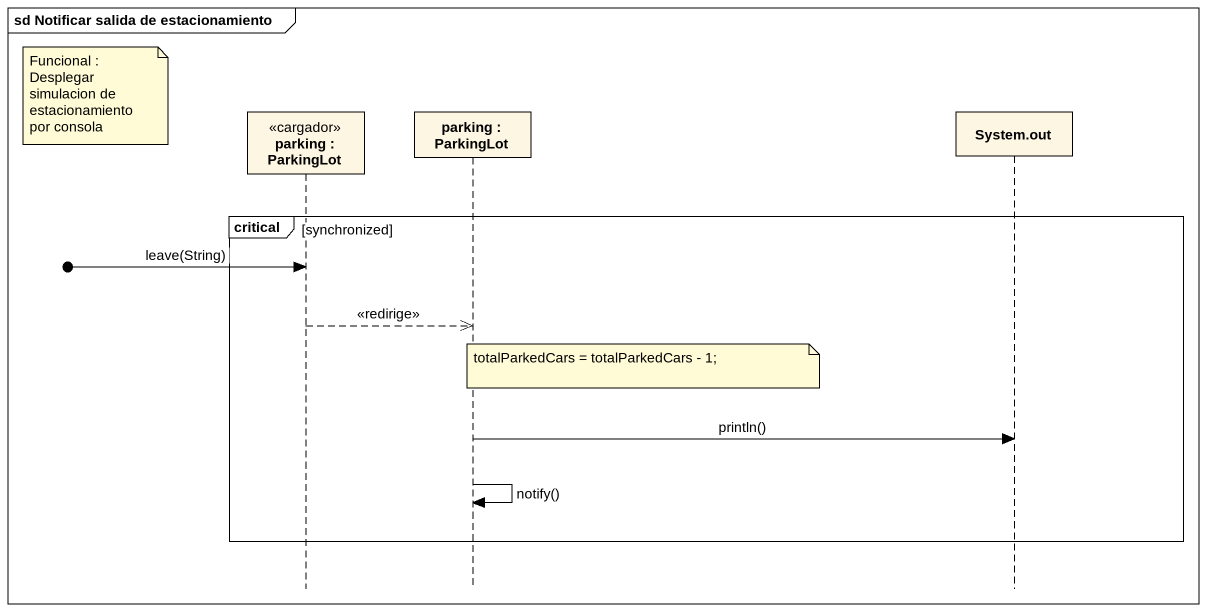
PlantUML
@startuml
mainframe sd Notificar salida de estacionamiento
hide footbox
participant "parking : ParkingLot" as parking <<cargador>>
participant "parking : ParkingLot" as parking_2
participant "System.out" as System_out

note left of parking : Funcional : Desplegar simulacion de estacionamiento por consola
critical synchronized
  [o-> parking : leave(String)
  parking -->> parking_2 : <<redirige>>
  note over parking_2 : totalParkedCars = totalParkedCars - 1;
  parking_2 -> System_out : println()
  parking_2 -> parking_2 : notify()
end
@enduml
